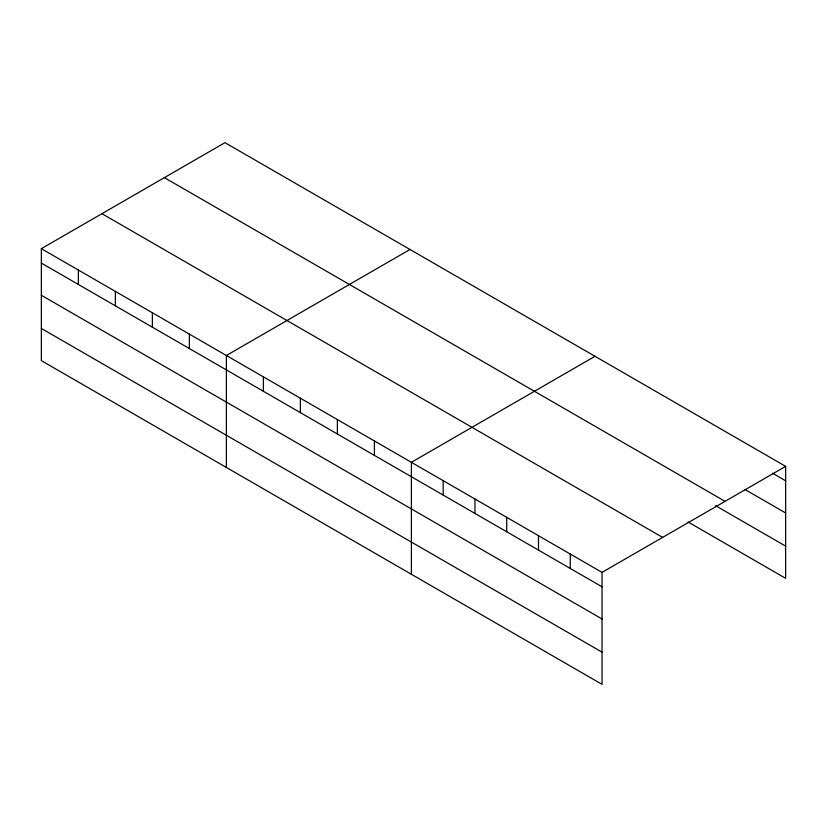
<?xml version="1.0" encoding="UTF-8"?>
<svg xmlns="http://www.w3.org/2000/svg" width="827" height="827" viewBox="0 0 827 827"><rect width="100%" height="100%" fill="white"/><g stroke="black" fill="none" stroke-linecap="round" stroke-linejoin="round"><path stroke-width="1.24" d="M41.35 248.669L602.035 572.377L602.035 684.342L41.35 360.634L41.35 248.669L224.965 142.657L785.65 466.366L785.65 578.331L688.147 522.033M409.996 249.485L226.381 355.496L226.381 467.462M595.016 356.303L411.401 462.314L411.401 574.279M602.035 572.377L785.65 466.366M772.501 473.199L785.65 480.787M745.117 489.574L785.65 512.978M164.377 177.64L725.062 501.348M715.531 505.659L785.65 546.14M101.938 213.686L662.623 537.395M41.35 263.089L602.035 586.798M41.35 295.28L602.035 618.989M41.35 328.443L602.035 652.152M570.258 554.028L570.258 568.449M538.491 535.689L538.491 550.11M506.713 517.351L506.713 531.761M474.946 499.001L474.946 513.422M443.169 480.663L443.169 495.073M374.393 440.946L374.393 455.367M337.395 419.589L337.395 433.999M300.387 398.221L300.387 412.642M263.379 376.854L263.379 391.274M189.373 334.129L189.373 348.549M152.364 312.761L152.364 327.182M115.356 291.393L115.356 305.814M78.358 270.036L78.358 284.447"/></g></svg>
